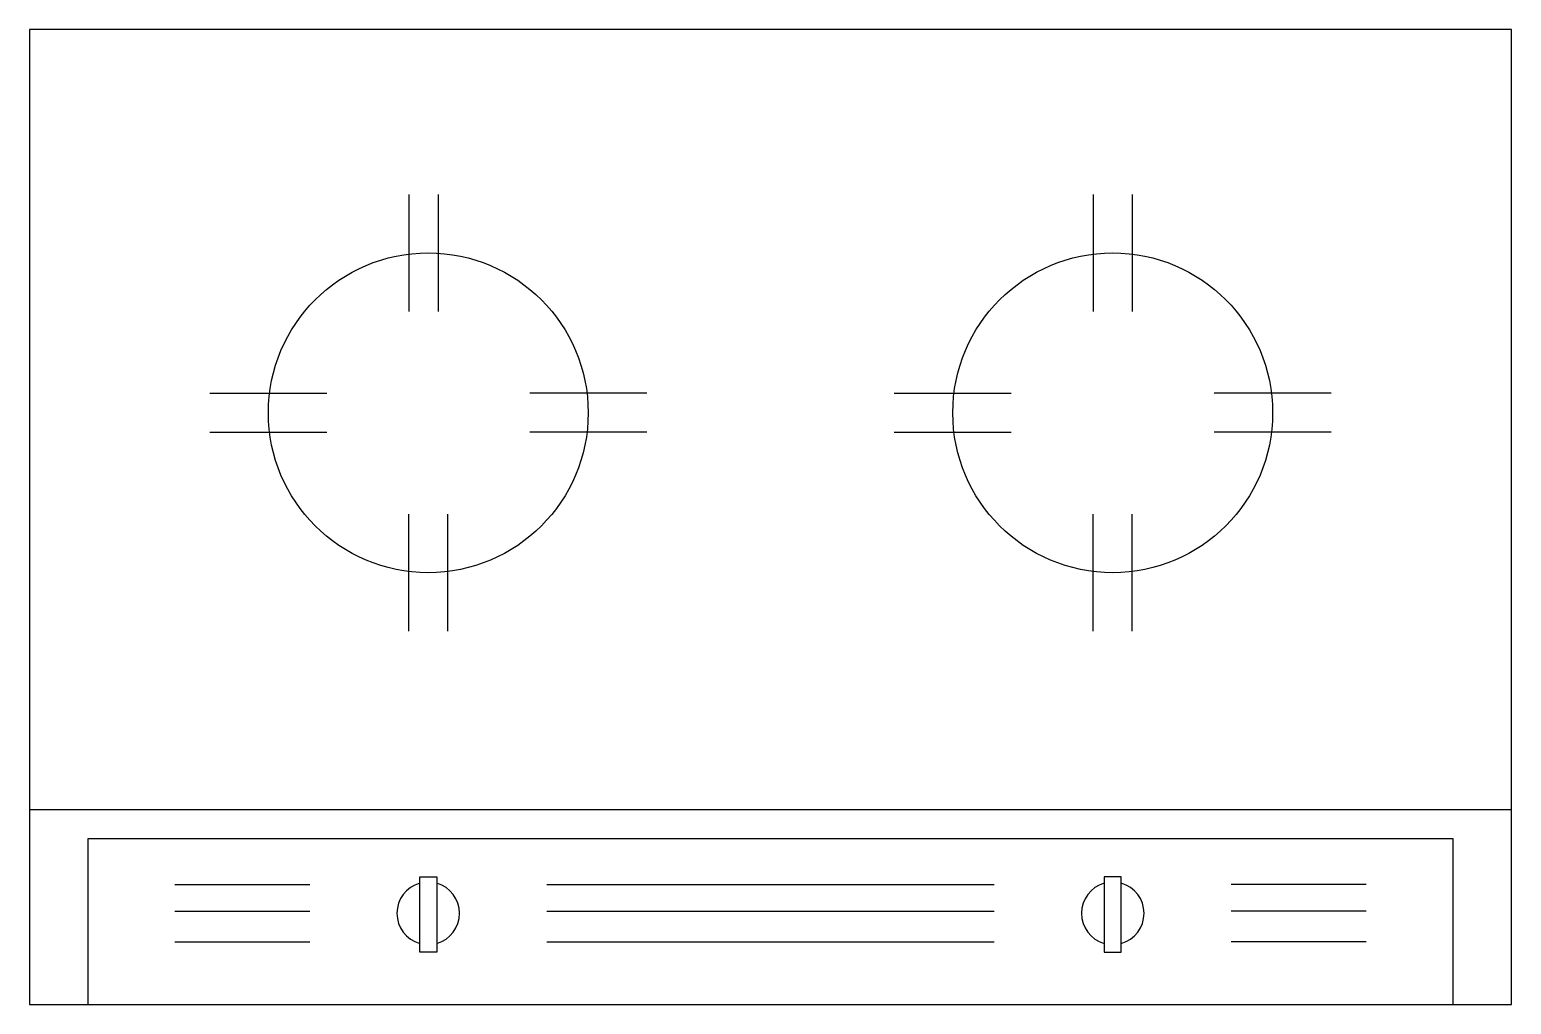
# Model space of a CAD drawing. Extents: x 2490 to 3250, y 421 to 921.
import ezdxf

# ---------------------------------------------------------------- set-up
doc = ezdxf.new("R2010")
doc.units = 0
doc.header["$MEASUREMENT"] = 0
doc.layers.add('2D', color=7, linetype='CONTINUOUS')

msp = doc.modelspace()

# ---------------------------------------------------------------- linework, layer by layer
at = {"layer": '2D', "color": 2}
for points in [[(2489.85, 420.66), (3249.85, 420.66), (3249.85, 920.66), (2489.85, 920.66)], [(2689.93, 486.07), (2698.76, 486.07), (2698.76, 447.41), (2689.93, 447.41)], [(3049.78, 486.07), (3040.95, 486.07), (3040.95, 447.41), (3049.78, 447.41)]]:
    msp.add_lwpolyline(points, close=True, dxfattribs=at)
for points in [[(2684.33, 836.12), (2684.33, 776.12)], [(2699.33, 836.12), (2699.33, 776.12)], [(3035.38, 836.12), (3035.38, 776.12)], [(3055.38, 836.12), (3055.38, 776.12)], [(2582.32, 734.11), (2642.32, 734.11)], [(2806.35, 734.11), (2746.35, 734.11)], [(2933.36, 734.11), (2993.36, 734.11)], [(3157.39, 734.11), (3097.39, 734.11)], [(2582.32, 714.11), (2642.32, 714.11)], [(2806.35, 714.11), (2746.35, 714.11)], [(2933.36, 714.11), (2993.36, 714.11)], [(3157.39, 714.11), (3097.39, 714.11)], [(2684.33, 612.1), (2684.33, 672.1)], [(2704.33, 612.1), (2704.33, 672.1)], [(3035.38, 612.1), (3035.38, 672.1)], [(3055.38, 612.1), (3055.38, 672.1)], [(2489.85, 520.66), (3249.85, 520.66)], [(2519.85, 420.66), (2519.85, 505.66), (3219.85, 505.66), (3219.85, 420.66)], [(2564.26, 482.13), (2633.55, 482.13)], [(2755.14, 482.13), (2984.57, 482.13)], [(3175.45, 482.13), (3106.16, 482.13)], [(2564.26, 468.4), (2633.55, 468.4)], [(2755.14, 468.4), (2984.57, 468.4)], [(3175.45, 468.4), (3106.16, 468.4)], [(2564.26, 452.71), (2633.55, 452.71)], [(2755.14, 452.71), (2984.57, 452.71)], [(3175.45, 452.71), (3106.16, 452.71)]]:
    msp.add_lwpolyline(points, dxfattribs=at)
for centre in [(2694.33, 724.11), (3045.38, 724.11)]:
    msp.add_circle(centre, 82.01, dxfattribs=at)
for centre, start, end in [((2694.33, 467.37), 105.9261, 254.0739), ((2694.33, 467.37), 286.02773, 73.97227), ((3045.38, 467.37), 106.02773, 253.97227), ((3045.38, 467.37), 285.9261, 74.0739)]:
    msp.add_arc(centre, 16.05, start, end, dxfattribs=at)

doc.saveas('drawing.dxf')
